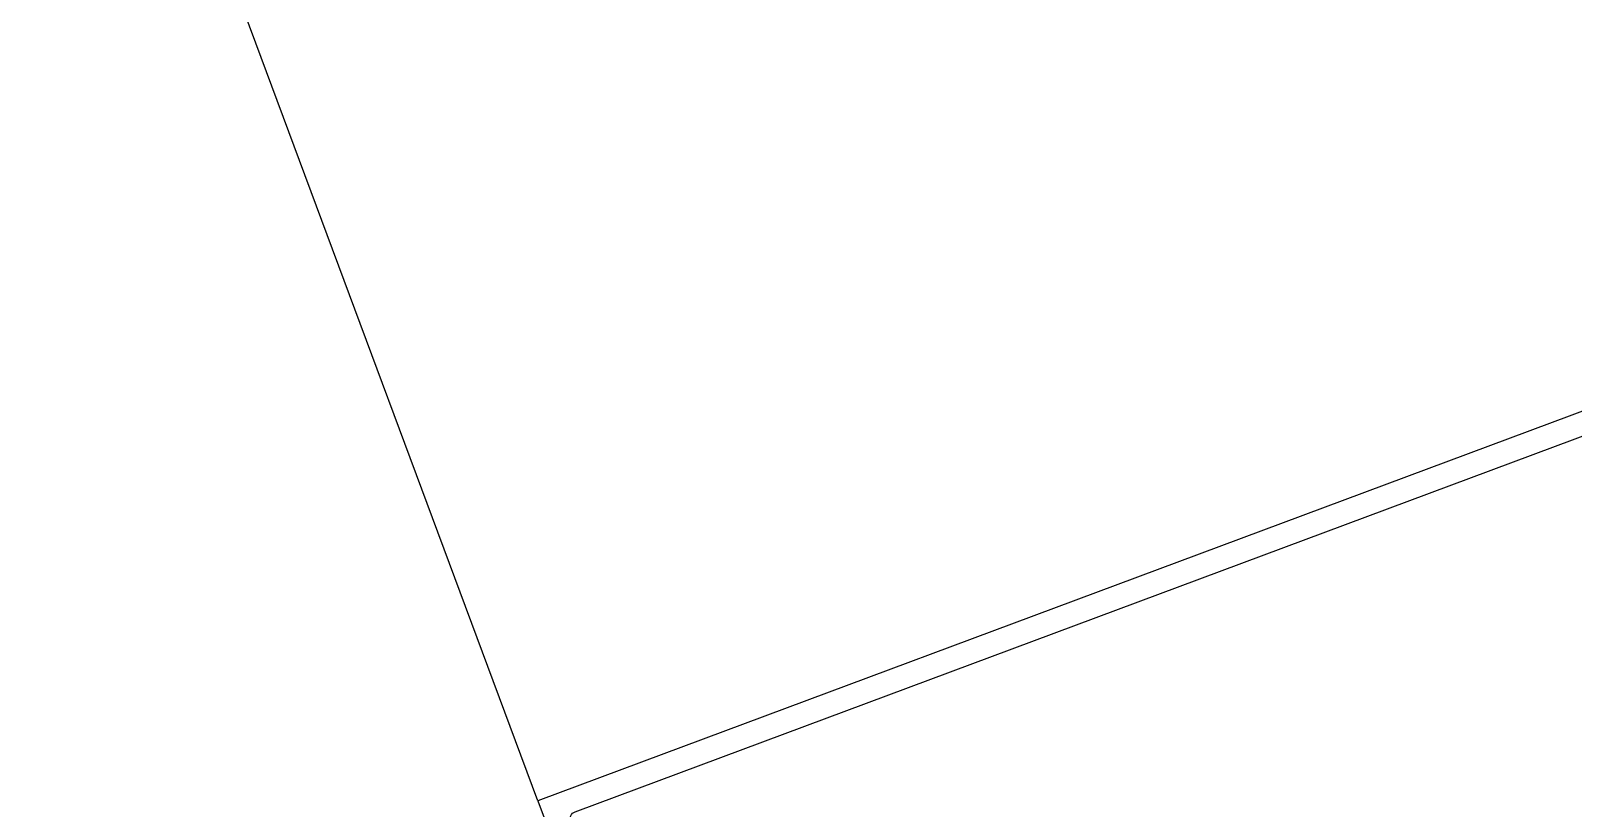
# Model space of a CAD drawing. Extents: x 12199666 to 24617114, y 1197707 to 2548648.
# Drawn here: x 12326942.4 to 12327140.8, y 1252958.6 to 1253058.4 of the extents above; entities that cross this region are included whole.
import ezdxf

# ---------------------------------------------------------------- set-up
doc = ezdxf.new("R2010")
doc.units = 0
doc.header["$LTSCALE"] = 10
doc.header["$MEASUREMENT"] = 0
doc.layers.add('TX-PLAN-T1-F11$0$_EDO-ALUMINIUM-SECTION', color=90, linetype='Continuous', lineweight=30)
doc.layers.add('TX-PLAN-T1-F11$0$F-Alum', color=4, linetype='Continuous')

# ---------------------------------------------------------------- blocks, each defined once
blk = doc.blocks.new('TX-PLAN-T1-F11$0$TY001')
at = {"layer": 'TX-PLAN-T1-F11$0$F-Alum'}
blk.add_line((401.16, -334.56), (968.83, -6.6), dxfattribs=at)
for points in [[(455.47, -567.77), (455.47, -567.77), (446.4, -552.06), (505.83, -517.73, 0.414214), (506.19, -516.36), (401.16, -334.56), (322.39, -380.07)], [(439.37, -573.33), (418.12, -585.61), (325.39, -425.1), (325.39, -381.8), (399.2, -339.16, -0.414214), (400.56, -339.52), (502.09, -515.26, -0.414214), (501.73, -516.63), (442.47, -550.86, 0.414214), (442.4, -551.14), (451.25, -566.47)]]:
    blk.add_lwpolyline(points, format="xyb", dxfattribs=at)
blk = doc.blocks.new('TX-PLAN-T1-F11$0$A$C21521A5F')
at = {"rotation": 90}
blk.add_blockref('TX-PLAN-T1-F11$0$TY001', (388.72, -2739.78, 0), dxfattribs=at)
blk = doc.blocks.new('TX-PLAN-T1-F11$0$标准层幕墙0118')
at = {"color": 3}
blk.add_blockref('TX-PLAN-T1-F11$0$A$C21521A5F', (32561.28, 9139.78, 0), dxfattribs=at)
blk = doc.blocks.new('TX-PLAN-T1-F11')
at = {"layer": 'TX-PLAN-T1-F11$0$_EDO-ALUMINIUM-SECTION', "rotation": 350.4236156863823}
blk.add_blockref('TX-PLAN-T1-F11$0$标准层幕墙0118', (12293055.45, 1251790.44), dxfattribs=at)

msp = doc.modelspace()

# ---------------------------------------------------------------- block references
msp.add_blockref('TX-PLAN-T1-F11', (0, 0))

doc.saveas('drawing.dxf')
